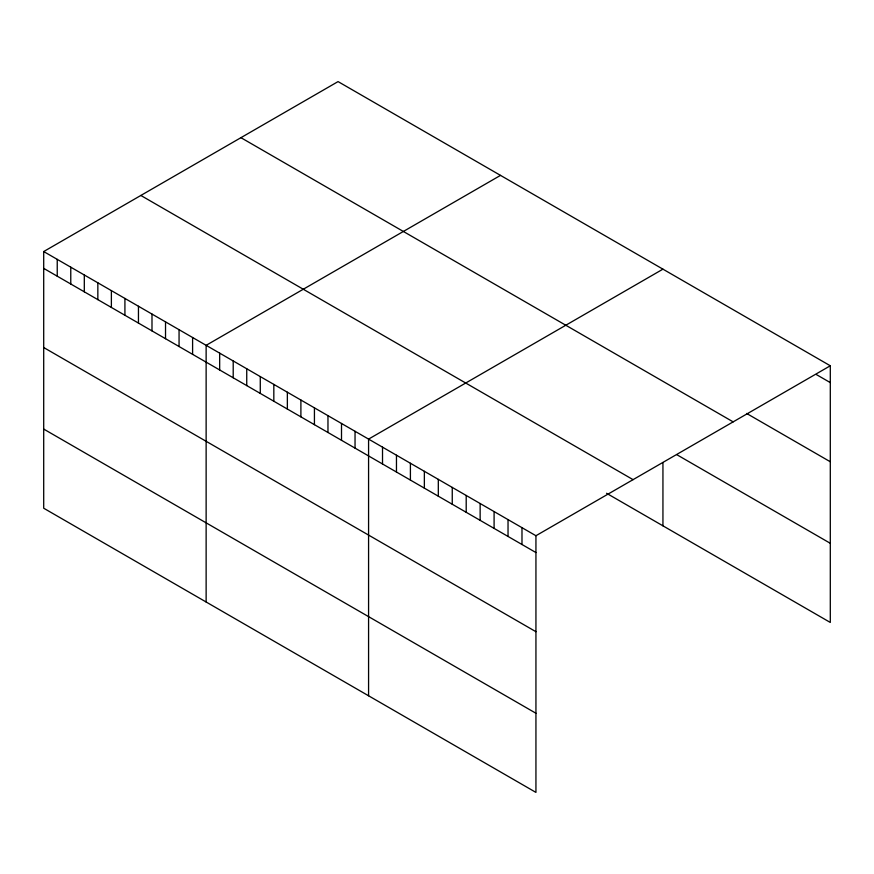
<?xml version="1.0" encoding="UTF-8"?>
<svg xmlns="http://www.w3.org/2000/svg" width="874" height="874" viewBox="0 0 874 874"><rect width="100%" height="100%" fill="white"/><g stroke="black" fill="none" stroke-linecap="round" stroke-linejoin="round"><path stroke-width="1.31" d="M43.7 251.548L535.937 535.729L535.937 792.401L43.7 508.22L43.7 251.548L338.063 81.599L830.3 365.78L830.3 622.452L606.534 493.264M500.507 175.379L206.133 345.328L206.133 602M662.94 269.159L368.577 439.109L368.577 695.78M535.937 535.729L830.3 365.78M816.349 374.553L830.3 382.604M746.625 413.446L830.3 461.756M240.929 137.677L733.155 421.869M676.891 454.731L830.3 543.3M140.845 195.459L633.071 479.651M43.7 268.373L535.937 552.554M43.7 347.524L535.937 631.705M43.7 429.068L535.937 713.26M662.94 462.51L662.94 525.831M521.986 527.678L521.986 544.502M508.034 519.626L508.034 536.45M494.094 511.574L494.094 528.399M480.143 503.522L480.143 520.347M466.203 495.471L466.203 512.295M452.251 487.419L452.251 504.243M438.311 479.367L438.311 496.192M424.36 471.315L424.36 488.14M410.409 463.264L410.409 480.088M396.468 455.212L396.468 472.036M382.517 447.16L382.517 463.985M355.041 431.297L355.041 448.122M341.505 423.475L341.505 440.299M327.969 415.663L327.969 432.488M314.432 407.852L314.432 424.677M300.896 400.03L300.896 416.854M287.36 392.218L287.36 409.043M273.824 384.407L273.824 401.232M260.277 376.585L260.277 393.409M246.741 368.773L246.741 385.598M233.205 360.962L233.205 377.787M219.669 353.14L219.669 369.964M192.597 337.517L192.597 354.341M179.061 329.695L179.061 346.519M165.525 321.883L165.525 338.708M151.989 314.072L151.989 330.896M138.453 306.25L138.453 323.074M124.916 298.438L124.916 315.263M111.38 290.627L111.38 307.451M97.844 282.805L97.844 299.629M84.308 274.993L84.308 291.818M70.772 267.182L70.772 284.006M57.236 259.36L57.236 276.184"/></g></svg>
